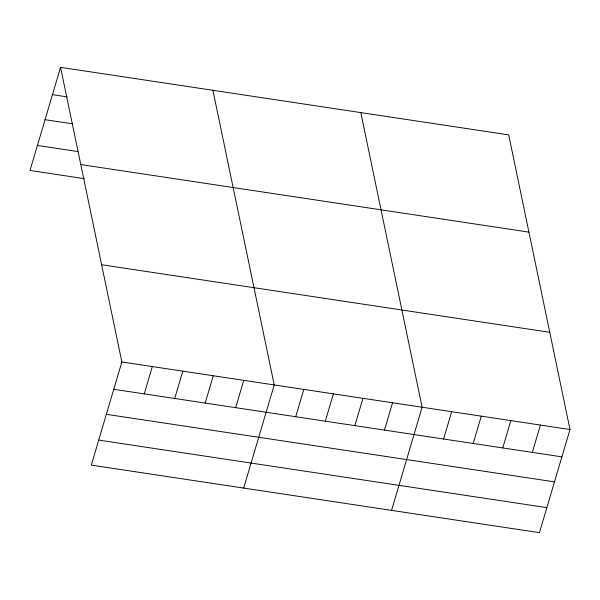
<?xml version="1.0" encoding="UTF-8"?>
<svg xmlns="http://www.w3.org/2000/svg" width="600" height="600" viewBox="0 0 600 600"><rect width="100%" height="100%" fill="white"/><g stroke="black" fill="none" stroke-linecap="round" stroke-linejoin="round"><path stroke-width="0.9" d="M60.555 67.335L121.86 361.972L91.305 465.112L539.445 532.665L570 429.525L508.695 134.887L60.555 67.335L30 170.475L84.48 178.688M144.24 393.885L152.333 366.562M174.712 398.482L182.805 371.16M205.185 403.072L213.278 375.75M235.657 407.67L243.757 380.347M243.675 488.077L274.23 384.938L212.917 90.3M295.71 416.722L303.803 389.4M325.29 421.178L333.382 393.855M354.862 425.64L362.962 398.317M384.442 430.095L392.535 402.772M391.56 510.375L422.115 407.228L360.803 112.597M443.595 439.013L451.688 411.69M473.175 443.467L481.268 416.145M502.755 447.93L510.847 420.607M532.327 452.385L540.42 425.062M52.455 94.657L67.23 96.885M45.045 119.677L72.75 123.855M37.41 145.455L78.045 151.583M80.782 164.565L528.923 232.118M101.625 264.743L549.765 332.295M121.86 361.972L570 429.525M113.767 389.295L561.908 456.847M106.358 414.315L554.498 481.868M98.722 440.092L546.862 507.645"/></g></svg>
